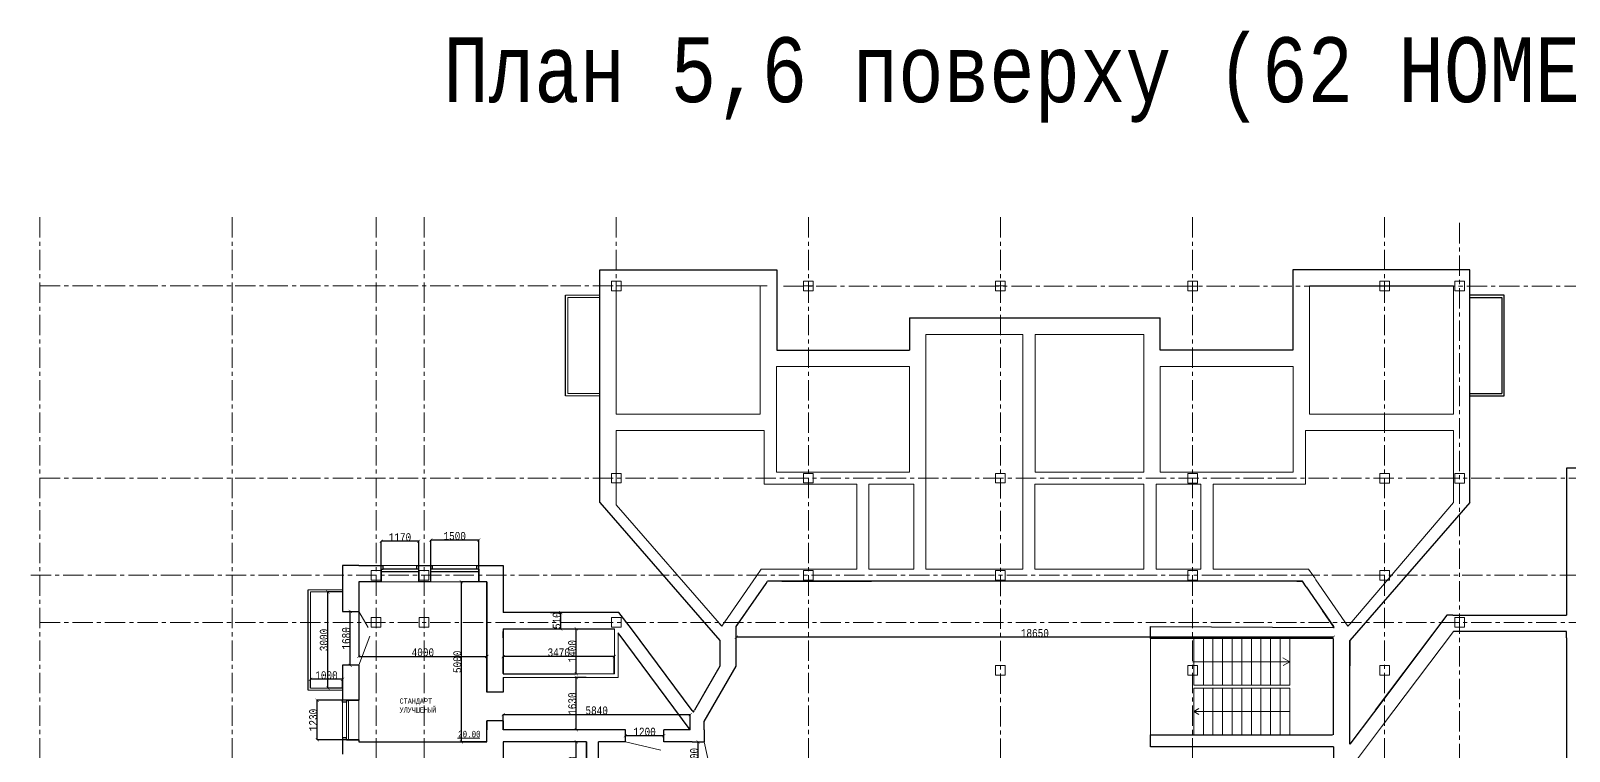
# Model space of a CAD drawing. Header units: millimetres. Extents: x -689206 to 4969298, y -1019800 to 703299.
# Drawn here: x 480890 to 528940, y 566509 to 588997 of the extents above; entities that cross this region are included whole.
import ezdxf

# ---------------------------------------------------------------- set-up
doc = ezdxf.new("R2010")
doc.units = ezdxf.units.MM
doc.linetypes.add('осеваяX2', pattern=[101.6, 63.5, -12.7, 12.7, -12.7])
for name, color, linetype, lineweight in [('б', 231, 'Continuous', 30), ('БАЛКОН', 7, 'Continuous', 20), ('несущие', 7, 'Continuous', 30), ('ОКНА', 250, 'Continuous', 20), ('ПЕРЕГОРОДКИ', 252, 'Continuous', 9), ('РАЗМЕРЫ', 7, 'Continuous', 9), ('стены', 7, 'Continuous', 20)]:
    doc.layers.add(name, color=color, linetype=linetype, lineweight=lineweight)
doc.styles.add('Аннотативный', font='isocteur.ttf', dxfattribs={"width": 0.7, "height": 250})
doc.dimstyles.new('Аннотативный', dxfattribs={"dimscale": 0, "dimtxt": 250, "dimasz": 100, "dimexe": 1.25, "dimexo": 0.625, "dimtad": 1, "dimdec": 0, "dimtxsty": 'Аннотативный', "dimblk": 'ARCHTICK', "dimcen": 2.5, "dimadec": 0, "dimazin": 0, "dimtfac": 1, "dimtdec": 0, "dimtmove": 0, "dimatfit": 3, "dimfxl": 1, "dimarcsym": 0})

# ---------------------------------------------------------------- blocks, each defined once
blk = doc.blocks.new('_ArchTick')
at = {"color": 0, "linetype": 'ByBlock', "const_width": 0.15}
blk.add_lwpolyline([(-0.5, -0.5), (0.5, 0.5)], dxfattribs=at)
blk = doc.blocks.new('*D859')
at = {"layer": 'Defpoints', "color": 0, "lineweight": 20, "transparency": 16777216}
for p in [(497928, 566799), (498246, 566799), (498246, 565199)]:
    blk.add_point(p, dxfattribs=at)
at = {"layer": 'стены', "color": 0, "lineweight": -2, "transparency": 16777216}
for p, q in [((498245, 566799), (497927, 566799)), ((497928, 565199), (497928, 566799)), ((498245, 565199), (497927, 565199))]:
    blk.add_line(p, q, dxfattribs=at)
at = {"layer": 'стены', "color": 0, "lineweight": -2, "transparency": 16777216, "xscale": 100, "yscale": 100, "zscale": 100}
for p, rotation in [((497928, 566799), 90), ((497928, 565199), 270)]:
    blk.add_blockref('_ArchTick', p, dxfattribs=dict(at, rotation=rotation))
at = {"layer": 'стены', "color": 0, "transparency": 16777216, "insert": (497802, 565999), "char_height": 250, "attachment_point": 5, "rotation": 90, "style": 'Аннотативный'}
blk.add_mtext('1600', dxfattribs=at)
blk = doc.blocks.new('*D860')
at = {"layer": 'Defpoints', "color": 0, "lineweight": 20, "transparency": 16777216}
for p in [(495646, 566799), (498246, 566799), (495646, 565273)]:
    blk.add_point(p, dxfattribs=at)
at = {"layer": 'стены', "color": 0, "lineweight": -2, "transparency": 16777216}
for p, q in [((495646, 566799), (495646, 565272)), ((498246, 566799), (498246, 565272)), ((498246, 565273), (495646, 565273))]:
    blk.add_line(p, q, dxfattribs=at)
at = {"layer": 'стены', "color": 0, "lineweight": -2, "transparency": 16777216, "xscale": 100, "yscale": 100, "zscale": 100, "rotation": 180}
blk.add_blockref('_ArchTick', (495646, 565273), dxfattribs=at)
at = {"layer": 'стены', "color": 0, "lineweight": -2, "transparency": 16777216, "xscale": 100, "yscale": 100, "zscale": 100}
blk.add_blockref('_ArchTick', (498246, 565273), dxfattribs=at)
at = {"layer": 'стены', "color": 0, "transparency": 16777216, "insert": (496946, 565399), "char_height": 250, "attachment_point": 5, "style": 'Аннотативный'}
blk.add_mtext('2599', dxfattribs=at)
blk = doc.blocks.new('*D867')
at = {"layer": 'Defpoints', "color": 0, "linetype": 'ByBlock', "lineweight": 20, "transparency": 16777216}
for p in [(490170, 571480), (490626, 571480), (490626, 568480)]:
    blk.add_point(p, dxfattribs=at)
at = {"layer": 'б', "color": 0, "linetype": 'ByBlock', "lineweight": -2, "transparency": 16777216}
for p, q in [((490626, 571480), (490169, 571480)), ((490170, 568480), (490170, 571480)), ((490626, 568480), (490169, 568480))]:
    blk.add_line(p, q, dxfattribs=at)
at = {"layer": 'б', "color": 0, "linetype": 'ByBlock', "lineweight": -2, "transparency": 16777216, "xscale": 100, "yscale": 100, "zscale": 100}
for p, rotation in [((490170, 571480), 90), ((490170, 568480), 270)]:
    blk.add_blockref('_ArchTick', p, dxfattribs=dict(at, rotation=rotation))
at = {"layer": 'б', "color": 0, "linetype": 'ByBlock', "lineweight": 25, "transparency": 16777216, "insert": (490045, 569980), "char_height": 250, "attachment_point": 5, "rotation": 90, "style": 'Аннотативный'}
blk.add_mtext('3000', dxfattribs=at)
blk = doc.blocks.new('*D868')
at = {"layer": 'Defpoints', "color": 0, "linetype": 'ByBlock', "lineweight": 20, "transparency": 16777216}
for p in [(489626, 568753), (489626, 568480), (490626, 568480)]:
    blk.add_point(p, dxfattribs=at)
at = {"layer": 'б', "color": 0, "linetype": 'ByBlock', "lineweight": -2, "transparency": 16777216}
for p, q in [((489626, 568480), (489626, 568754)), ((490626, 568753), (489626, 568753)), ((490626, 568480), (490626, 568754))]:
    blk.add_line(p, q, dxfattribs=at)
at = {"layer": 'б', "color": 0, "linetype": 'ByBlock', "lineweight": -2, "transparency": 16777216, "xscale": 100, "yscale": 100, "zscale": 100, "rotation": 180}
blk.add_blockref('_ArchTick', (489626, 568753), dxfattribs=at)
at = {"layer": 'б', "color": 0, "linetype": 'ByBlock', "lineweight": -2, "transparency": 16777216, "xscale": 100, "yscale": 100, "zscale": 100}
blk.add_blockref('_ArchTick', (490626, 568753), dxfattribs=at)
at = {"layer": 'б', "color": 0, "linetype": 'ByBlock', "lineweight": 25, "transparency": 16777216, "insert": (490126, 568878), "char_height": 250, "attachment_point": 5, "style": 'Аннотативный'}
blk.add_mtext('1000', dxfattribs=at)
blk = doc.blocks.new('*D874')
at = {"layer": 'Defpoints', "color": 0, "lineweight": 20, "transparency": 16777216}
for p in [(489836, 568098), (491136, 568098), (491136, 566868)]:
    blk.add_point(p, dxfattribs=at)
at = {"layer": 'ОКНА', "color": 0, "lineweight": -2, "transparency": 16777216}
for p, q in [((491136, 568098), (489835, 568098)), ((489836, 566868), (489836, 568098)), ((491136, 566868), (489835, 566868))]:
    blk.add_line(p, q, dxfattribs=at)
at = {"layer": 'ОКНА', "color": 0, "lineweight": -2, "transparency": 16777216, "xscale": 100, "yscale": 100, "zscale": 100}
for p, rotation in [((489836, 568098), 90), ((489836, 566868), 270)]:
    blk.add_blockref('_ArchTick', p, dxfattribs=dict(at, rotation=rotation))
at = {"layer": 'ОКНА', "color": 0, "transparency": 16777216, "insert": (489711, 567483), "char_height": 250, "attachment_point": 5, "rotation": 90, "style": 'Аннотативный'}
blk.add_mtext('1230', dxfattribs=at)
blk = doc.blocks.new('*D875')
at = {"layer": 'Defpoints', "color": 0, "lineweight": 20, "transparency": 16777216}
for p in [(490868, 570870), (490881, 570870), (490881, 569190)]:
    blk.add_point(p, dxfattribs=at)
at = {"layer": 'ОКНА', "color": 0, "lineweight": -2, "transparency": 16777216}
for p, q in [((490881, 570870), (490866, 570870)), ((490868, 569190), (490868, 570870)), ((490881, 569190), (490866, 569190))]:
    blk.add_line(p, q, dxfattribs=at)
at = {"layer": 'ОКНА', "color": 0, "lineweight": -2, "transparency": 16777216, "xscale": 100, "yscale": 100, "zscale": 100}
for p, rotation in [((490868, 570870), 90), ((490868, 569190), 270)]:
    blk.add_blockref('_ArchTick', p, dxfattribs=dict(at, rotation=rotation))
at = {"layer": 'ОКНА', "color": 0, "transparency": 16777216, "insert": (490742, 570030), "char_height": 250, "attachment_point": 5, "rotation": 90, "style": 'Аннотативный'}
blk.add_mtext('1680', dxfattribs=at)
blk = doc.blocks.new('*D876')
at = {"layer": 'Defpoints', "color": 0, "linetype": 'ByBlock', "lineweight": 20, "transparency": 16777216}
for p in [(493381, 573099), (493381, 571799), (494881, 571799)]:
    blk.add_point(p, dxfattribs=at)
at = {"layer": 'ПЕРЕГОРОДКИ', "color": 0, "linetype": 'ByBlock', "lineweight": -2, "transparency": 16777216}
for p, q in [((493381, 571800), (493381, 573101)), ((494881, 573099), (493381, 573099)), ((494881, 571800), (494881, 573101))]:
    blk.add_line(p, q, dxfattribs=at)
at = {"layer": 'ПЕРЕГОРОДКИ', "color": 0, "linetype": 'ByBlock', "lineweight": -2, "transparency": 16777216, "xscale": 100, "yscale": 100, "zscale": 100, "rotation": 180}
blk.add_blockref('_ArchTick', (493381, 573099), dxfattribs=at)
at = {"layer": 'ПЕРЕГОРОДКИ', "color": 0, "linetype": 'ByBlock', "lineweight": -2, "transparency": 16777216, "xscale": 100, "yscale": 100, "zscale": 100}
blk.add_blockref('_ArchTick', (494881, 573099), dxfattribs=at)
at = {"layer": 'ПЕРЕГОРОДКИ', "color": 0, "linetype": 'ByBlock', "lineweight": 13, "transparency": 16777216, "insert": (494131, 573225), "char_height": 250, "attachment_point": 5, "style": 'Аннотативный'}
blk.add_mtext('1500', dxfattribs=at)
blk = doc.blocks.new('*D877')
at = {"layer": 'Defpoints', "color": 0, "linetype": 'ByBlock', "lineweight": 20, "transparency": 16777216}
for p in [(491836, 573062), (491836, 571799), (493006, 571799)]:
    blk.add_point(p, dxfattribs=at)
at = {"layer": 'ПЕРЕГОРОДКИ', "color": 0, "linetype": 'ByBlock', "lineweight": -2, "transparency": 16777216}
for p, q in [((491836, 571800), (491836, 573063)), ((493006, 573062), (491836, 573062)), ((493006, 571800), (493006, 573063))]:
    blk.add_line(p, q, dxfattribs=at)
at = {"layer": 'ПЕРЕГОРОДКИ', "color": 0, "linetype": 'ByBlock', "lineweight": -2, "transparency": 16777216, "xscale": 100, "yscale": 100, "zscale": 100, "rotation": 180}
blk.add_blockref('_ArchTick', (491836, 573062), dxfattribs=at)
at = {"layer": 'ПЕРЕГОРОДКИ', "color": 0, "linetype": 'ByBlock', "lineweight": -2, "transparency": 16777216, "xscale": 100, "yscale": 100, "zscale": 100}
blk.add_blockref('_ArchTick', (493006, 573062), dxfattribs=at)
at = {"layer": 'ПЕРЕГОРОДКИ', "color": 0, "linetype": 'ByBlock', "lineweight": 13, "transparency": 16777216, "insert": (492421, 573187), "char_height": 250, "attachment_point": 5, "style": 'Аннотативный'}
blk.add_mtext('1170', dxfattribs=at)
blk = doc.blocks.new('*D880')
at = {"layer": 'Defpoints', "color": 0, "linetype": 'ByBlock', "lineweight": 20, "transparency": 16777216}
for p in [(494339, 571799), (495136, 571799), (495136, 566799)]:
    blk.add_point(p, dxfattribs=at)
at = {"layer": 'ПЕРЕГОРОДКИ', "color": 0, "linetype": 'ByBlock', "lineweight": -2, "transparency": 16777216}
for p, q in [((495136, 571799), (494338, 571799)), ((494339, 566799), (494339, 571799)), ((495136, 566799), (494338, 566799))]:
    blk.add_line(p, q, dxfattribs=at)
at = {"layer": 'ПЕРЕГОРОДКИ', "color": 0, "linetype": 'ByBlock', "lineweight": -2, "transparency": 16777216, "xscale": 100, "yscale": 100, "zscale": 100}
for p, rotation in [((494339, 571799), 90), ((494339, 566799), 270)]:
    blk.add_blockref('_ArchTick', p, dxfattribs=dict(at, rotation=rotation))
at = {"layer": 'ПЕРЕГОРОДКИ', "color": 0, "linetype": 'ByBlock', "lineweight": 13, "transparency": 16777216, "insert": (494213, 569299), "char_height": 250, "attachment_point": 5, "rotation": 90, "style": 'Аннотативный'}
blk.add_mtext('5000', dxfattribs=at)
blk = doc.blocks.new('*D894')
at = {"layer": 'Defpoints', "color": 0, "linetype": 'ByBlock', "lineweight": 20, "transparency": 16777216}
for p in [(497121, 570839), (497443, 570839), (497121, 570329)]:
    blk.add_point(p, dxfattribs=at)
at = {"layer": 'РАЗМЕРЫ', "color": 0, "linetype": 'ByBlock', "lineweight": -2, "transparency": 16777216}
for p, q in [((497122, 570839), (497444, 570839)), ((497443, 570329), (497443, 570839)), ((497122, 570329), (497444, 570329))]:
    blk.add_line(p, q, dxfattribs=at)
at = {"layer": 'РАЗМЕРЫ', "color": 0, "linetype": 'ByBlock', "lineweight": -2, "transparency": 16777216, "xscale": 100, "yscale": 100, "zscale": 100}
for p, rotation in [((497443, 570839), 90), ((497443, 570329), 270)]:
    blk.add_blockref('_ArchTick', p, dxfattribs=dict(at, rotation=rotation))
at = {"layer": 'РАЗМЕРЫ', "color": 0, "linetype": 'ByBlock', "lineweight": 20, "transparency": 16777216, "insert": (497317, 570584), "char_height": 250, "attachment_point": 5, "rotation": 90, "style": 'Аннотативный'}
blk.add_mtext('510', dxfattribs=at)
blk = doc.blocks.new('*D882')
at = {"layer": 'Defpoints', "color": 0, "linetype": 'ByBlock', "lineweight": 20, "transparency": 16777216}
for p in [(495646, 569466), (495646, 568929), (499116, 568929)]:
    blk.add_point(p, dxfattribs=at)
at = {"layer": 'РАЗМЕРЫ', "color": 0, "linetype": 'ByBlock', "lineweight": -2, "transparency": 16777216}
for p, q in [((495646, 568930), (495646, 569467)), ((499116, 569466), (495646, 569466)), ((499116, 568930), (499116, 569467))]:
    blk.add_line(p, q, dxfattribs=at)
at = {"layer": 'РАЗМЕРЫ', "color": 0, "linetype": 'ByBlock', "lineweight": -2, "transparency": 16777216, "xscale": 100, "yscale": 100, "zscale": 100, "rotation": 180}
blk.add_blockref('_ArchTick', (495646, 569466), dxfattribs=at)
at = {"layer": 'РАЗМЕРЫ', "color": 0, "linetype": 'ByBlock', "lineweight": -2, "transparency": 16777216, "xscale": 100, "yscale": 100, "zscale": 100}
blk.add_blockref('_ArchTick', (499116, 569466), dxfattribs=at)
at = {"layer": 'РАЗМЕРЫ', "color": 0, "linetype": 'ByBlock', "lineweight": 20, "transparency": 16777216, "insert": (497381, 569591), "char_height": 250, "attachment_point": 5, "style": 'Аннотативный'}
blk.add_mtext('3470', dxfattribs=at)
blk = doc.blocks.new('*D883')
at = {"layer": 'Defpoints', "color": 0, "linetype": 'ByBlock', "lineweight": 20, "transparency": 16777216}
for p in [(491136, 571799), (495136, 571799), (495136, 569467)]:
    blk.add_point(p, dxfattribs=at)
at = {"layer": 'РАЗМЕРЫ', "color": 0, "linetype": 'ByBlock', "lineweight": -2, "transparency": 16777216}
for p, q in [((491136, 571799), (491136, 569466)), ((495136, 571799), (495136, 569466)), ((491136, 569467), (495136, 569467))]:
    blk.add_line(p, q, dxfattribs=at)
at = {"layer": 'РАЗМЕРЫ', "color": 0, "linetype": 'ByBlock', "lineweight": -2, "transparency": 16777216, "xscale": 100, "yscale": 100, "zscale": 100, "rotation": 180}
blk.add_blockref('_ArchTick', (491136, 569467), dxfattribs=at)
at = {"layer": 'РАЗМЕРЫ', "color": 0, "linetype": 'ByBlock', "lineweight": -2, "transparency": 16777216, "xscale": 100, "yscale": 100, "zscale": 100}
blk.add_blockref('_ArchTick', (495136, 569467), dxfattribs=at)
at = {"layer": 'РАЗМЕРЫ', "color": 0, "linetype": 'ByBlock', "lineweight": 20, "transparency": 16777216, "insert": (493136, 569592), "char_height": 250, "attachment_point": 5, "style": 'Аннотативный'}
blk.add_mtext('4000', dxfattribs=at)
blk = doc.blocks.new('*D884')
at = {"layer": 'Defpoints', "color": 0, "linetype": 'ByBlock', "lineweight": 20, "transparency": 16777216}
for p in [(495646, 570329), (497928, 570329), (495646, 568929)]:
    blk.add_point(p, dxfattribs=at)
at = {"layer": 'РАЗМЕРЫ', "color": 0, "linetype": 'ByBlock', "lineweight": -2, "transparency": 16777216}
for p, q in [((495647, 570329), (497929, 570329)), ((497928, 568929), (497928, 570329)), ((495647, 568929), (497929, 568929))]:
    blk.add_line(p, q, dxfattribs=at)
at = {"layer": 'РАЗМЕРЫ', "color": 0, "linetype": 'ByBlock', "lineweight": -2, "transparency": 16777216, "xscale": 100, "yscale": 100, "zscale": 100}
for p, rotation in [((497928, 570329), 90), ((497928, 568929), 270)]:
    blk.add_blockref('_ArchTick', p, dxfattribs=dict(at, rotation=rotation))
at = {"layer": 'РАЗМЕРЫ', "color": 0, "linetype": 'ByBlock', "lineweight": 20, "transparency": 16777216, "insert": (497802, 569629), "char_height": 250, "attachment_point": 5, "rotation": 90, "style": 'Аннотативный'}
blk.add_mtext('1400', dxfattribs=at)
blk = doc.blocks.new('*D886')
at = {"layer": 'Defpoints', "color": 0, "linetype": 'ByBlock', "lineweight": 20, "transparency": 16777216}
for p in [(497929, 568809), (498234, 568809), (498234, 567179)]:
    blk.add_point(p, dxfattribs=at)
at = {"layer": 'РАЗМЕРЫ', "color": 0, "linetype": 'ByBlock', "lineweight": -2, "transparency": 16777216}
for p, q in [((498233, 568809), (497928, 568809)), ((497929, 567179), (497929, 568809)), ((498233, 567179), (497928, 567179))]:
    blk.add_line(p, q, dxfattribs=at)
at = {"layer": 'РАЗМЕРЫ', "color": 0, "linetype": 'ByBlock', "lineweight": -2, "transparency": 16777216, "xscale": 100, "yscale": 100, "zscale": 100}
for p, rotation in [((497929, 568809), 90), ((497929, 567179), 270)]:
    blk.add_blockref('_ArchTick', p, dxfattribs=dict(at, rotation=rotation))
at = {"layer": 'РАЗМЕРЫ', "color": 0, "linetype": 'ByBlock', "lineweight": 20, "transparency": 16777216, "insert": (497804, 567994), "char_height": 250, "attachment_point": 5, "rotation": 90, "style": 'Аннотативный'}
blk.add_mtext('1630', dxfattribs=at)
blk = doc.blocks.new('*D887')
at = {"layer": 'Defpoints', "color": 0, "linetype": 'ByBlock', "lineweight": 20, "transparency": 16777216}
for p in [(501484, 567653), (495646, 567179), (501484, 567179)]:
    blk.add_point(p, dxfattribs=at)
at = {"layer": 'РАЗМЕРЫ', "color": 0, "linetype": 'ByBlock', "lineweight": -2, "transparency": 16777216}
for p, q in [((495646, 567180), (495646, 567654)), ((495646, 567653), (501484, 567653)), ((501484, 567180), (501484, 567654))]:
    blk.add_line(p, q, dxfattribs=at)
at = {"layer": 'РАЗМЕРЫ', "color": 0, "linetype": 'ByBlock', "lineweight": -2, "transparency": 16777216, "xscale": 100, "yscale": 100, "zscale": 100, "rotation": 180}
blk.add_blockref('_ArchTick', (495646, 567653), dxfattribs=at)
at = {"layer": 'РАЗМЕРЫ', "color": 0, "linetype": 'ByBlock', "lineweight": -2, "transparency": 16777216, "xscale": 100, "yscale": 100, "zscale": 100}
blk.add_blockref('_ArchTick', (501484, 567653), dxfattribs=at)
at = {"layer": 'РАЗМЕРЫ', "color": 0, "linetype": 'ByBlock', "lineweight": 20, "transparency": 16777216, "insert": (498565, 567778), "char_height": 250, "attachment_point": 5, "style": 'Аннотативный'}
blk.add_mtext('5840', dxfattribs=at)
blk = doc.blocks.new('*D890')
at = {"layer": 'Defpoints', "color": 0, "linetype": 'ByBlock', "lineweight": 20, "transparency": 16777216}
for p in [(502926, 570070), (502926, 570069), (521576, 570070)]:
    blk.add_point(p, dxfattribs=at)
at = {"layer": 'РАЗМЕРЫ', "color": 0, "linetype": 'ByBlock', "lineweight": -2, "transparency": 16777216}
for p, q in [((502926, 570069), (502926, 570068)), ((521576, 570069), (502926, 570069)), ((521576, 570069), (521576, 570068))]:
    blk.add_line(p, q, dxfattribs=at)
at = {"layer": 'РАЗМЕРЫ', "color": 0, "linetype": 'ByBlock', "lineweight": -2, "transparency": 16777216, "xscale": 100, "yscale": 100, "zscale": 100, "rotation": 180}
blk.add_blockref('_ArchTick', (502926, 570069), dxfattribs=at)
at = {"layer": 'РАЗМЕРЫ', "color": 0, "linetype": 'ByBlock', "lineweight": -2, "transparency": 16777216, "xscale": 100, "yscale": 100, "zscale": 100}
blk.add_blockref('_ArchTick', (521576, 570069), dxfattribs=at)
at = {"layer": 'РАЗМЕРЫ', "color": 0, "linetype": 'ByBlock', "lineweight": 25, "transparency": 16777216, "insert": (512251, 570194), "char_height": 250, "attachment_point": 5, "style": 'Аннотативный'}
blk.add_mtext('18650', dxfattribs=at)
blk = doc.blocks.new('*D895')
at = {"layer": 'Defpoints', "color": 0, "linetype": 'ByBlock', "lineweight": 20, "transparency": 16777216}
for p in [(499461, 566989), (499461, 566989), (500661, 566989)]:
    blk.add_point(p, dxfattribs=at)
at = {"layer": 'РАЗМЕРЫ', "color": 0, "linetype": 'ByBlock', "lineweight": -2, "transparency": 16777216}
for p, q in [((499461, 566990), (499461, 566991)), ((500661, 566989), (499461, 566989)), ((500661, 566990), (500661, 566991))]:
    blk.add_line(p, q, dxfattribs=at)
at = {"layer": 'РАЗМЕРЫ', "color": 0, "linetype": 'ByBlock', "lineweight": -2, "transparency": 16777216, "xscale": 100, "yscale": 100, "zscale": 100, "rotation": 180}
blk.add_blockref('_ArchTick', (499461, 566989), dxfattribs=at)
at = {"layer": 'РАЗМЕРЫ', "color": 0, "linetype": 'ByBlock', "lineweight": -2, "transparency": 16777216, "xscale": 100, "yscale": 100, "zscale": 100}
blk.add_blockref('_ArchTick', (500661, 566989), dxfattribs=at)
at = {"layer": 'РАЗМЕРЫ', "color": 0, "linetype": 'ByBlock', "lineweight": 20, "transparency": 16777216, "insert": (500061, 567115), "char_height": 250, "attachment_point": 5, "style": 'Аннотативный'}
blk.add_mtext('1200', dxfattribs=at)
blk = doc.blocks.new('*D898')
at = {"layer": 'Defpoints', "color": 0, "linetype": 'ByBlock', "lineweight": 20, "transparency": 16777216}
for p in [(501736, 566799), (501736, 566799), (501736, 565899)]:
    blk.add_point(p, dxfattribs=at)
at = {"layer": 'РАЗМЕРЫ', "color": 0, "linetype": 'ByBlock', "lineweight": -2, "transparency": 16777216}
for p, q in [((501736, 566799), (501737, 566799)), ((501736, 565899), (501736, 566799)), ((501736, 565899), (501737, 565899))]:
    blk.add_line(p, q, dxfattribs=at)
at = {"layer": 'РАЗМЕРЫ', "color": 0, "linetype": 'ByBlock', "lineweight": -2, "transparency": 16777216, "xscale": 100, "yscale": 100, "zscale": 100}
for p, rotation in [((501736, 566799), 90), ((501736, 565899), 270)]:
    blk.add_blockref('_ArchTick', p, dxfattribs=dict(at, rotation=rotation))
at = {"layer": 'РАЗМЕРЫ', "color": 0, "linetype": 'ByBlock', "lineweight": 20, "transparency": 16777216, "insert": (501610, 566349), "char_height": 250, "attachment_point": 5, "rotation": 90, "style": 'Аннотативный'}
blk.add_mtext('900', dxfattribs=at)

msp = doc.modelspace()

# ---------------------------------------------------------------- linework, layer by layer
at = {"layer": 'б', "color": 18, "linetype": 'ByBlock', "lineweight": 25, "true_color": 0x000000}
for p, q in [((497595.8, 577600.4), (497595.8, 580740.4)), ((526905.9, 580740.4), (525835.9, 580740.4)), ((525835.9, 580670.4), (526835.9, 580670.4)), ((526835.9, 580670.4), (526835.9, 577670.4)), ((526905.9, 580670.4), (526905.9, 580740.4)), ((526905.9, 577600.4), (526905.9, 580670.4)), ((525835.9, 577670.4), (526835.9, 577670.4)), ((525835.9, 577600.4), (526835.9, 577600.4)), ((526835.9, 577600.4), (526905.9, 577600.4)), ((489556.5, 568409.6), (489556.5, 571549.6))]:
    msp.add_line(p, q, dxfattribs=at)
at = {"layer": 'б', "color": 18, "linetype": 'ByBlock', "lineweight": 30, "true_color": 0x000000}
for p, q in [((490626.5, 570870.1), (491136.5, 570870.1)), ((491136.5, 569190.1), (490626.5, 569190.1))]:
    msp.add_line(p, q, dxfattribs=at)
at = {"layer": 'БАЛКОН'}
for p, q in [((497595.8, 580740.4), (498665.8, 580740.4)), ((497665.8, 577670.4), (497665.8, 580670.4)), ((497665.8, 580670.4), (498665.8, 580670.4)), ((498665.8, 577600.4), (497595.8, 577600.4)), ((498665.8, 577670.4), (497665.8, 577670.4)), ((489556.5, 571549.6), (490626.5, 571549.6)), ((489626.5, 568479.6), (489626.5, 571479.6)), ((489626.5, 571479.6), (490626.5, 571479.6)), ((490626.5, 568479.6), (489626.5, 568479.6)), ((490626.5, 568409.6), (489556.5, 568409.6))]:
    msp.add_line(p, q, dxfattribs=at)
at = {"layer": 'несущие', "lineweight": 20}
for p, q in [((517435.9, 574841.4), (517435.9, 572191.9)), ((506685.9, 572841.4), (506685.9, 572191.9)), ((507065.9, 572841.4), (507065.9, 572191.9)), ((508465.9, 572841.4), (508465.9, 572191.9)), ((515655.9, 572841.4), (515655.9, 572191.9)), ((516035.9, 572841.4), (516035.9, 572191.9)), ((517815.9, 572841.4), (517815.9, 572191.9)), ((503542.6, 571963.1), (503700.5, 572191.9)), ((503700.5, 572191.9), (506685.9, 572191.9)), ((507065.9, 572191.9), (508465.9, 572191.9)), ((508845.9, 572191.9), (511875.9, 572191.9)), ((512250.9, 572191.9), (515655.9, 572191.9)), ((516035.9, 572191.9), (517435.9, 572191.9)), ((517815.9, 572191.9), (520435.9, 572191.9)), ((520435.9, 572191.9), (520800.9, 572191.9)), ((520932.4, 572001.9), (520801.3, 572191.9)), ((520991.4, 571915.8), (520932.4, 572001.9)), ((521030.4, 571858.9), (520991.4, 571915.8)), ((525324.5, 570249.8), (523077.6, 567266.9))]:
    msp.add_line(p, q, dxfattribs=at)
at = {"layer": 'несущие', "color": 0}
for p, q in [((491896.5, 572189.4), (491896.5, 572309.4)), ((492946.5, 572309.4), (493441.5, 572309.4)), ((493441.5, 572189.4), (493441.5, 572309.4)), ((491836.5, 572189.4), (491836.5, 571799.4)), ((491836.5, 572189.4), (491896.5, 572189.4)), ((493006.5, 571799.4), (493006.5, 572189.4)), ((493381.5, 571799.4), (493381.5, 572189.4)), ((493441.5, 572189.4), (493381.5, 572189.4)), ((494881.5, 571799.4), (494881.5, 572189.4)), ((494881.5, 572189.4), (494881.5, 571799.4)), ((495136.5, 571799.4), (494881.5, 571799.4)), ((503854.3, 571747.9), (503898.4, 571811.9)), ((520604.7, 571811.9), (503898.4, 571811.9)), ((520435.9, 571811.9), (520235.3, 571811.9)), ((520435.9, 571811.9), (520604.9, 571811.9)), ((520535.9, 571811.9), (520435.9, 571811.9)), ((520535.9, 571811.9), (520604.7, 571811.9)), ((520720.1, 571644.7), (520604.7, 571811.9)), ((499258.4, 570836.9), (499256.6, 570839.3)), ((499653, 570329.3), (499258.4, 570836.9)), ((525121, 570759.8), (522822.6, 567708.6)), ((525121, 570759.8), (522882.5, 567788.1)), ((525300, 570759.8), (525121, 570759.8)), ((495646.5, 570046.5), (495646.5, 570246.5)), ((501484.2, 567179.4), (499236.5, 570203.5)), ((501551.1, 567775.5), (499653, 570329.3)), ((490626.5, 568038), (490626.5, 568098)), ((490746.5, 568038), (490626.5, 568038)), ((490746.5, 568098), (491136.5, 568098)), ((490746.5, 568098), (490746.5, 568038)), ((501551.1, 567775.5), (501585.8, 567728.8)), ((501585.8, 567728.8), (501618.9, 567786.1))]:
    msp.add_line(p, q, dxfattribs=at)
at = {"layer": 'несущие', "color": 0, "lineweight": 30}
msp.add_line((493381.5, 571799.4), (493006.5, 571799.4), dxfattribs=at)
at = {"layer": 'несущие', "lineweight": 30}
msp.add_line((520719.2, 571644.1), (521575.6, 570405.9), dxfattribs=at)
at = {"layer": 'несущие', "lineweight": 25}
for q in [(528854.9, 570249.8), (528854.9, 555575.4)]:
    msp.add_line((528854.9, 570049.8), q, dxfattribs=at)
at = {"layer": 'ОКНА', "color": 0}
for p, q in [((494821.5, 572309.4), (493441.5, 572309.4)), ((493381.5, 571799.4), (494881.5, 571799.4))]:
    msp.add_line(p, q, dxfattribs=at)
at = {"layer": 'ОКНА'}
for p, q in [((490746.5, 566928), (490746.5, 568098)), ((490816.5, 568098), (490816.5, 566868))]:
    msp.add_line(p, q, dxfattribs=at)
at = {"layer": 'ПЕРЕГОРОДКИ', "color": 18, "linetype": 'ByBlock', "lineweight": 13, "true_color": 0x000000}
for p, q in [((491136.5, 570870.1), (491426.6, 570367.7)), ((491136.5, 569190.1), (491484.9, 570096.3))]:
    msp.add_line(p, q, dxfattribs=at)
at = {"layer": 'РАЗМЕРЫ', "linetype": 'ByBlock', "lineweight": 20}
for p, q in [((499175.8, 581031.4), (503675.9, 581031.4)), ((495646.5, 570329.3), (495646.5, 568929.3)), ((499116.5, 568929.3), (499116.5, 570329.3)), ((499236.5, 568809.3), (499236.5, 570203.5)), ((515863.4, 570024.6), (515863.4, 567024.6)), ((517213.4, 570024.6), (517213.4, 568574.6)), ((517513.4, 570024.6), (517513.4, 568574.6)), ((517813.4, 570024.6), (517813.4, 568574.6)), ((518113.4, 570024.6), (518113.4, 568574.6)), ((518413.4, 570024.6), (518413.4, 568574.6)), ((518713.4, 570024.6), (518713.4, 568574.6)), ((519013.4, 570024.6), (519013.4, 568574.6)), ((519313.4, 570024.6), (519313.4, 568574.6)), ((519613.4, 570024.6), (519613.4, 568574.6)), ((519913.4, 570024.6), (519913.4, 568574.6)), ((520213.4, 570024.6), (520213.4, 568574.6)), ((520213.4, 569299.6), (519995.7, 569425.3)), ((495646.5, 568929.3), (497891.6, 568929.3)), ((495646.5, 568929.3), (499116.5, 568929.3)), ((520213.4, 569299.6), (517178.8, 569299.6)), ((520213.4, 569299.6), (520008.6, 569181.4)), ((495646.5, 568809.3), (499236.5, 568809.3)), ((520213.4, 568574.6), (517213.4, 568574.6)), ((517213.4, 568474.6), (517213.4, 567024.6)), ((520213.4, 568474.6), (517213.4, 568474.6)), ((517513.4, 568474.6), (517513.4, 567024.6)), ((517813.4, 568474.6), (517813.4, 567024.6)), ((518113.4, 568474.6), (518113.4, 567024.6)), ((518413.4, 568474.6), (518413.4, 567024.6)), ((518713.4, 568474.6), (518713.4, 567024.6)), ((519013.4, 568474.6), (519013.4, 567024.6)), ((519313.4, 568474.6), (519313.4, 567024.6)), ((519613.4, 568474.6), (519613.4, 567024.6)), ((519913.4, 568474.6), (519913.4, 567024.6)), ((520213.4, 568474.6), (520213.4, 567024.6)), ((517213.4, 567749.6), (517374.8, 567842.8)), ((520213.4, 567749.6), (517213.4, 567749.6)), ((517213.4, 567749.6), (517370.3, 567659.1)), ((523077.6, 567266.9), (522261.1, 566182.9)), ((499460.8, 566799.4), (500571.8, 566542.8)), ((501925.8, 566799.4), (502083.6, 566042.9))]:
    msp.add_line(p, q, dxfattribs=at)
at = {"layer": 'РАЗМЕРЫ'}
for p, q in [((491896.5, 572309.4), (492946.5, 572309.4)), ((491836.5, 571799.4), (493006.5, 571799.4)), ((490626.5, 566928), (490626.5, 568278)), ((491136.5, 566868), (491136.5, 568338))]:
    msp.add_line(p, q, dxfattribs=at)
at = {"layer": 'РАЗМЕРЫ', "lineweight": 30}
for p, q in [((492946.5, 572189.4), (492946.5, 572309.4)), ((494821.5, 572189.4), (494821.5, 572309.4)), ((493006.5, 572189.4), (492946.5, 572189.4)), ((494881.5, 572189.4), (494821.5, 572189.4))]:
    msp.add_line(p, q, dxfattribs=at)
at = {"layer": 'РАЗМЕРЫ', "linetype": 'ByBlock', "lineweight": 30}
for p, q in [((515863.4, 570404.6), (521575.6, 570366.9)), ((515863.4, 570024.6), (515865.9, 570404.6)), ((521602.5, 570366.9), (521575.6, 570405.9)), ((521575.6, 570366.9), (521602.5, 570366.9)), ((521563.4, 570024.6), (515863.4, 570024.6)), ((521575.6, 567024.7), (521575.6, 570024.6)), ((522085.6, 566730.2), (522085.6, 569969.7)), ((495646.5, 568353.4), (495136.5, 568353.4)), ((522822.6, 567708.6), (522085.6, 566730.2)), ((495646.5, 567453.4), (495136.5, 567453.4)), ((499460.8, 566799.4), (499460.8, 567179.4)), ((500660.8, 566799.4), (500660.8, 567179.4)), ((515863.4, 567024.6), (521551.3, 567024.7)), ((515863.4, 566644.6), (515863.4, 567024.6)), ((501545.8, 566799.4), (501925.8, 566799.4)), ((521575.6, 566644.6), (515863.4, 566644.6))]:
    msp.add_line(p, q, dxfattribs=at)
at = {"layer": 'РАЗМЕРЫ', "color": 0, "lineweight": 30}
for p, q in [((490746.5, 566928), (490626.5, 566928)), ((490746.5, 566868), (490746.5, 566928)), ((490746.5, 566868), (491136.5, 566868))]:
    msp.add_line(p, q, dxfattribs=at)
at = {"layer": 'РАЗМЕРЫ', "color": 114, "true_color": 0x139b48}
msp.add_line((494223.3, 566920.2), (494912.6, 566920.2), dxfattribs=at)
at = {"layer": 'стены', "color": 1, "linetype": 'осеваяX2', "lineweight": 15, "ltscale": 10}
for p, q in [((481175.8, 583174.8), (481175.8, 539027.3)), ((487175.8, 583174.8), (487175.8, 539027.3)), ((491675.8, 583174.8), (491675.8, 539027.3)), ((493175.8, 583174.8), (493175.8, 539027.3)), ((505175.8, 583174.8), (505175.8, 539027.3)), ((511175.8, 583174.8), (511175.8, 575181.4)), ((517175.8, 583174.8), (517175.8, 539027.3)), ((523175.8, 583174.8), (523175.8, 538879.3)), ((525515.9, 582996.8), (525515.9, 538701.3)), ((481175.8, 581031.4), (503893.9, 581031.4)), ((504403.9, 581029.3), (553325.8, 581029.3)), ((523025.8, 581029.3), (523325.8, 581029.3)), ((481175.8, 575029.3), (553325.8, 575029.3)), ((511175.8, 575029.3), (511175.8, 539027.3)), ((480890.2, 572001.9), (553040.2, 572001.9)), ((481175.8, 570529.3), (553325.8, 570529.3))]:
    msp.add_line(p, q, dxfattribs=at)
at = {"layer": 'стены', "color": 1, "linetype": 'осеваяX2', "ltscale": 10}
msp.add_line((499175.8, 583174.8), (499175.8, 580881.4), dxfattribs=at)
at = {"layer": 'стены', "lineweight": 30}
for p, q in [((498665.8, 576289.2), (498665.8, 581539.3)), ((498665.8, 581539.3), (504193.9, 581539.3)), ((504193.9, 581539.3), (504193.9, 579031.3)), ((525835.9, 581539.3), (520307.9, 581539.3)), ((520307.9, 581539.3), (520307.9, 579031.3)), ((525835.9, 574271.9), (525835.9, 581539.3)), ((520825.9, 581031.4), (525325.9, 581031.4)), ((508335.9, 580031.4), (516165.9, 580031.4)), ((508335.9, 580031.4), (508335.9, 579031.3)), ((516165.9, 579031.3), (516165.9, 580031.4)), ((504193.9, 579031.3), (508335.9, 579031.3)), ((520307.9, 579031.3), (516165.9, 579031.3)), ((498665.8, 574271.9), (498665.8, 576289.2)), ((538637.8, 575339.3), (528854.8, 575339.3)), ((528854.8, 575339.3), (528854.8, 572312.6)), ((498665.8, 574271.9), (502415.8, 569966.4)), ((525835.6, 574275.1), (522085.6, 569969.7)), ((525835.6, 574273.1), (522085.6, 569967.7)), ((525835.9, 574271.9), (522085.9, 569966.4)), ((491136.5, 572309.4), (490626.5, 572309.4)), ((490626.5, 572309.4), (490626.5, 570870.1)), ((491136.5, 572309.4), (491896.5, 572309.4)), ((494821.5, 572309.4), (495646.5, 572309.4)), ((495646.5, 572309.4), (495646.5, 570839.3)), ((528854.8, 572312.6), (528854.9, 570759.8)), ((491836.5, 571799.4), (491136.5, 571799.4)), ((491136.5, 571799.4), (491136.5, 570870.1)), ((494881.5, 571799.4), (494881.5, 572189.4)), ((495136.5, 571799.4), (494881.5, 571799.4)), ((495136.5, 568353.4), (495136.5, 571799.4)), ((504346.7, 571811.9), (507144.7, 571811.9)), ((502925.8, 570402.6), (503854.3, 571747.9)), ((499256.6, 570839.3), (495646.5, 570839.3)), ((521575.6, 570405.9), (521236.6, 570897.1)), ((495136.5, 570556.5), (495136.5, 568353.4)), ((502925.8, 569966.4), (502925.8, 570402.6)), ((525300, 570759.8), (528854.9, 570759.8)), ((495646.5, 570329.3), (499116.5, 570329.3)), ((495646.5, 570329.3), (495646.5, 570046.5)), ((495646.5, 570046.5), (495646.5, 568929.3)), ((502415.8, 569966.4), (502415.8, 569166.4)), ((502925.8, 569166.4), (502925.8, 569966.4)), ((522085.6, 569969.7), (522085.6, 569169.7)), ((490626.5, 569190.1), (490626.5, 568098)), ((491136.5, 569190.1), (491136.5, 568098)), ((502415.8, 569166.4), (501618.9, 567786.1)), ((501925.8, 567434.4), (502925.8, 569166.4)), ((495646.5, 568809.3), (495646.5, 568353.4)), ((495136.5, 567453.4), (495136.5, 567179.4)), ((495136.5, 566799.4), (495136.5, 567453.4)), ((495646.5, 567453.4), (495646.5, 567179.4)), ((499460.8, 567179.4), (495646.5, 567179.4)), ((501484.2, 567179.4), (500660.8, 567179.4)), ((501925.8, 567179.4), (501925.8, 567434.4)), ((501925.8, 567179.4), (501925.8, 566799.4)), ((490626.5, 566928), (490626.5, 566419.4)), ((491136.5, 566868), (491136.5, 566799.4)), ((491136.5, 566799.4), (494337.5, 566799.4)), ((494338.8, 566799.4), (495136.5, 566799.4)), ((498245.8, 566799.4), (495646.5, 566799.4)), ((498245.8, 565199.4), (498245.8, 566799.4)), ((498245.8, 566799.4), (498245.8, 565199.4)), ((499460.8, 566799.4), (498625.8, 566799.4)), ((498625.8, 564499.4), (498625.8, 566799.4)), ((501545.8, 566799.4), (500660.8, 566799.4)), ((521575.6, 566644.6), (521575.6, 555884.7))]:
    msp.add_line(p, q, dxfattribs=at)
at = {"layer": 'стены'}
for p, q in [((499175.8, 580881.4), (499175.8, 581181.4)), ((499175.8, 581031.4), (499175.8, 580820.4)), ((505025.8, 581031.4), (505325.8, 581031.4)), ((505175.8, 580881.4), (505175.8, 581181.4)), ((511025.8, 581031.4), (511325.8, 581031.4)), ((511175.8, 580881.4), (511175.8, 581181.4)), ((517025.8, 581029.3), (517325.8, 581029.3)), ((517175.8, 580879.3), (517175.8, 581179.3)), ((523025.8, 581029.3), (523325.8, 581029.3)), ((523175.8, 580879.3), (523175.8, 581179.3)), ((525325.9, 581029.3), (525001.9, 581029.3)), ((520825.9, 577031.4), (520977.9, 577031.4)), ((504065.9, 574841.4), (503813.9, 574841.4)), ((511875.9, 575029.3), (511875.9, 575021.4)), ((517309.9, 574841.4), (517435.9, 574841.4)), ((517815.9, 572841.4), (517815.9, 574841.4)), ((517815.9, 572841.4), (517815.9, 574841.4)), ((490626.5, 571389.4), (490626.5, 570870.1)), ((503264.8, 570893.9), (502925.8, 570402.6)), ((503264.8, 570893.9), (502925.8, 570402.6)), ((495136.5, 570556.5), (495136.5, 570046.5)), ((502415.8, 570475.3), (502471.1, 570410.5)), ((502415.8, 569166.4), (501915.8, 568300.4)), ((502925.8, 569166.4), (502425.8, 568300.4)), ((495136.5, 566799.4), (495136.5, 567179.4)), ((495645.8, 565199.4), (495646.5, 566799.4))]:
    msp.add_line(p, q, dxfattribs=at)
at = {"layer": 'стены', "lineweight": 20}
for p, q in [((499175.8, 577031.4), (499175.8, 581031.4)), ((503675.9, 581031.4), (503675.9, 577031.4)), ((520825.9, 581031.4), (520825.9, 577031.4)), ((525325.9, 581029.3), (525325.9, 577031.4)), ((508845.9, 579521.4), (508845.9, 572191.9)), ((508845.9, 579521.4), (511875.9, 579521.4)), ((511875.9, 572191.9), (511875.9, 579521.4)), ((512255.9, 579521.4), (515655.9, 579521.4)), ((512255.9, 579521.4), (512255.9, 575221.4)), ((515655.9, 575221.4), (515655.9, 579521.4)), ((504185.9, 575221.4), (504185.9, 578521.4)), ((504185.9, 578521.4), (508335.9, 578521.4)), ((508335.9, 578521.4), (508335.9, 575221.4)), ((520315.9, 578521.4), (516165.9, 578521.4)), ((516165.9, 575221.4), (516165.9, 578521.4)), ((520315.9, 575221.4), (520315.9, 578521.4)), ((503675.9, 577031.4), (499175.8, 577031.4)), ((520825.9, 577031.4), (525325.9, 577031.4)), ((499175.8, 576521.4), (503795.9, 576521.4)), ((499175.8, 576521.4), (499175.8, 574196.3)), ((503795.9, 574841.4), (503795.9, 576521.4)), ((525325.9, 576521.4), (520705.9, 576521.4)), ((520705.9, 574841.4), (520705.9, 576521.4)), ((525325.9, 576521.4), (525325.9, 574271.4)), ((508335.9, 575221.4), (504185.9, 575221.4)), ((512255.9, 575221.4), (515655.9, 575221.4)), ((516165.9, 575221.4), (520315.9, 575221.4)), ((503795.9, 574841.4), (506313.9, 574841.4)), ((506685.9, 574841.4), (504185.9, 574841.4)), ((506685.9, 572841.4), (506685.9, 574841.4)), ((507065.9, 572841.4), (507065.9, 574841.4)), ((507065.9, 574841.4), (507065.9, 573441.4)), ((507065.9, 574841.4), (508465.9, 574841.4)), ((508465.9, 574841.4), (508465.9, 572841.4)), ((512250.9, 574841.4), (515655.9, 574841.4)), ((512250.9, 574841.4), (512250.9, 572191.9)), ((515655.9, 572841.4), (515655.9, 574841.4)), ((516035.9, 574841.4), (517435.9, 574841.4)), ((516035.9, 574841.4), (516035.9, 572841.4)), ((520705.9, 574841.4), (517815.9, 574841.4)), ((517815.9, 574841.4), (517815.9, 573221.4)), ((525325.9, 574271.4), (522085.9, 570475.3)), ((499175.8, 574196.3), (502471.1, 570410.5)), ((517815.9, 573221.4), (517815.9, 572841.4)), ((503542.6, 571963.1), (502471.1, 570410.5)), ((521030.4, 571858.9), (522030.4, 570411.8)), ((522030.7, 570410.5), (522085.9, 570475.3))]:
    msp.add_line(p, q, dxfattribs=at)
at = {"layer": 'стены', "lineweight": 25}
for p, q in [((491836.5, 572119.4), (493006.5, 572119.4)), ((492946.5, 572189.4), (491896.5, 572189.4)), ((493381.5, 572119.4), (494881.5, 572119.4)), ((494821.5, 572189.4), (493441.5, 572189.4)), ((528854.9, 570249.8), (525324.5, 570249.8))]:
    msp.add_line(p, q, dxfattribs=at)
at = {"layer": 'стены', "color": 18, "lineweight": 30, "true_color": 0x000000}
msp.add_line((493006.5, 571799.4), (493006.5, 572189.4), dxfattribs=at)
at = {"layer": 'стены', "color": 240, "true_color": 0xed1f24}
for points in [[(499025.8, 581181.4), (499325.8, 581181.4), (499325.8, 580881.4), (499025.8, 580881.4)], [(505025.8, 581181.4), (505325.8, 581181.4), (505325.8, 580881.4), (505025.8, 580881.4)], [(511025.8, 581181.4), (511325.8, 581181.4), (511325.8, 580881.4), (511025.8, 580881.4)], [(517025.8, 581179.3), (517325.8, 581179.3), (517325.8, 580879.3), (517025.8, 580879.3)], [(523025.8, 581179.3), (523325.8, 581179.3), (523325.8, 580879.3), (523025.8, 580879.3)], [(525365.9, 581179.3), (525665.9, 581179.3), (525665.9, 580879.3), (525365.9, 580879.3)], [(499025.8, 575181.4), (499325.8, 575181.4), (499325.8, 574881.4), (499025.8, 574881.4)], [(505025.8, 575181.4), (505325.8, 575181.4), (505325.8, 574881.4), (505025.8, 574881.4)], [(511025.8, 575181.4), (511325.8, 575181.4), (511325.8, 574881.4), (511025.8, 574881.4)], [(517025.8, 575179.3), (517325.8, 575179.3), (517325.8, 574879.3), (517025.8, 574879.3)], [(523025.8, 575179.3), (523325.8, 575179.3), (523325.8, 574879.3), (523025.8, 574879.3)], [(525365.9, 575179.3), (525665.9, 575179.3), (525665.9, 574879.3), (525365.9, 574879.3)], [(491525.8, 572151.9), (491825.8, 572151.9), (491825.8, 571851.9), (491525.8, 571851.9)], [(493025.8, 572151.9), (493325.8, 572151.9), (493325.8, 571851.9), (493025.8, 571851.9)], [(505025.8, 572151.9), (505325.8, 572151.9), (505325.8, 571851.9), (505025.8, 571851.9)], [(511025.8, 572151.9), (511325.8, 572151.9), (511325.8, 571851.9), (511025.8, 571851.9)], [(517025.8, 572151.9), (517325.8, 572151.9), (517325.8, 571851.9), (517025.8, 571851.9)], [(523025.8, 572151.9), (523325.8, 572151.9), (523325.8, 571851.9), (523025.8, 571851.9)], [(491525.8, 570679.3), (491825.8, 570679.3), (491825.8, 570379.3), (491525.8, 570379.3)], [(493025.8, 570679.3), (493325.8, 570679.3), (493325.8, 570379.3), (493025.8, 570379.3)], [(499025.8, 570679.3), (499325.8, 570679.3), (499325.8, 570379.3), (499025.8, 570379.3)], [(525365.9, 570679.3), (525665.9, 570679.3), (525665.9, 570379.3), (525365.9, 570379.3)], [(511025.8, 569181.4), (511325.8, 569181.4), (511325.8, 568881.4), (511025.8, 568881.4)], [(517025.8, 569179.3), (517325.8, 569179.3), (517325.8, 568879.3), (517025.8, 568879.3)], [(523025.8, 569179.3), (523325.8, 569179.3), (523325.8, 568879.3), (523025.8, 568879.3)]]:
    msp.add_lwpolyline(points, close=True, dxfattribs=at)

# ---------------------------------------------------------------- texts
at = {"insert": (492409.6, 568158), "char_height": 165.799, "width": 766.271, "attachment_point": 1, "style": 'Аннотативный'}
msp.add_mtext('СТАНДАРТ УЛУЧШЕНЫЙ', dxfattribs=at)
at = {"layer": 'РАЗМЕРЫ', "color": 114, "true_color": 0x139b48, "insert": (494237.5, 567144.3), "char_height": 200, "width": 656.117, "attachment_point": 1, "style": 'Аннотативный'}
msp.add_mtext('20.00', dxfattribs=at)
at = {"layer": 'стены', "insert": (493772.7, 588794), "char_height": 2025.246, "width": 76858.328, "attachment_point": 1, "style": 'Аннотативный'}
msp.add_mtext('План 5,6 поверху (62 НОМЕРА)', dxfattribs=at)

# ---------------------------------------------------------------- dimensions: what is measured, and where the dimension line sits
at = {"layer": 'б', "color": 18, "linetype": 'ByBlock', "lineweight": 25, "true_color": 0x000000}
for p2, distance, picture, middle in [((490626.5, 571479.6), 456, '*D867', (490044.8, 569979.6)), ((489626.5, 568479.6), -273, '*D868', (490126.5, 568878.3))]:
    dim = msp.add_aligned_dim(p1=(490626.5, 568479.6), p2=p2, distance=distance, dimstyle='Аннотативный', dxfattribs=at)
    dim.commit()
    dim.dimension.update_dxf_attribs({"geometry": picture, "text_midpoint": middle})
at = {"layer": 'ОКНА', "color": 0}
for base, p1, p2, picture, middle in [((490867.5, 570870.1), (490881.5, 569190.1), (490881.5, 570870.1), '*D875', (490741.9, 570030.1)), ((489836.5, 568098), (491136.5, 566868), (491136.5, 568098), '*D874', (489710.9, 567483))]:
    dim = msp.add_linear_dim(base=base, p1=p1, p2=p2, angle=90, dimstyle='Аннотативный', dxfattribs=at)
    dim.commit()
    dim.dimension.update_dxf_attribs({"geometry": picture, "text_midpoint": middle})
at = {"layer": 'ПЕРЕГОРОДКИ', "color": 18, "linetype": 'ByBlock', "lineweight": 13, "true_color": 0x000000}
for base, p1, p2, picture, middle in [((491836.5, 573061.7), (493006.5, 571799.4), (491836.5, 571799.4), '*D877', (492421.5, 573187.4)), ((493381.5, 573099.4), (494881.5, 571799.4), (493381.5, 571799.4), '*D876', (494131.5, 573225))]:
    dim = msp.add_linear_dim(base=base, p1=p1, p2=p2, dimstyle='Аннотативный', dxfattribs=at)
    dim.commit()
    dim.dimension.update_dxf_attribs({"geometry": picture, "text_midpoint": middle})
dim = msp.add_linear_dim(base=(494338.8, 571799.4), p1=(495136.5, 566799.4), p2=(495136.5, 571799.4), angle=90, dimstyle='Аннотативный', dxfattribs=at)
dim.commit()
dim.dimension.update_dxf_attribs({"geometry": '*D880', "text_midpoint": (494213.2, 569299.4)})
at = {"layer": 'РАЗМЕРЫ', "linetype": 'ByBlock', "lineweight": 20}
for base, p1, p2, picture, middle in [((495136.5, 569466.8), (491136.5, 571799.4), (495136.5, 571799.4), '*D883', (493136.5, 569592.5)), ((495646.5, 569465.6), (499116.5, 568929.3), (495646.5, 568929.3), '*D882', (497381.5, 569591.2))]:
    dim = msp.add_linear_dim(base=base, p1=p1, p2=p2, dimstyle='Аннотативный', dxfattribs=at)
    dim.commit()
    dim.dimension.update_dxf_attribs({"geometry": picture, "text_midpoint": middle})
for base, p1, p2, picture, middle in [((497443, 570839.3), (497121.2, 570329.3), (497121.2, 570839.3), '*D894', (497317.4, 570584.3)), ((497928.1, 570329.3), (495646.5, 568929.3), (495646.5, 570329.3), '*D884', (497802.5, 569629.3)), ((497929.4, 568809.3), (498233.6, 567179.4), (498233.6, 568809.3), '*D886', (497803.7, 567994.4))]:
    dim = msp.add_linear_dim(base=base, p1=p1, p2=p2, angle=90, dimstyle='Аннотативный', dxfattribs=at)
    dim.commit()
    dim.dimension.update_dxf_attribs({"geometry": picture, "text_midpoint": middle})
at = {"layer": 'РАЗМЕРЫ', "linetype": 'ByBlock', "lineweight": 25}
dim = msp.add_linear_dim(base=(502925.8, 570068.9), p1=(521575.6, 570069.7), p2=(502925.8, 570069.7), dimstyle='Аннотативный', dxfattribs=at)
dim.commit()
dim.dimension.update_dxf_attribs({"geometry": '*D890', "text_midpoint": (512250.7, 570194.5)})
at = {"layer": 'РАЗМЕРЫ', "linetype": 'ByBlock', "lineweight": 20}
dim = msp.add_linear_dim(base=(501484.2, 567652.5), p1=(495646.5, 567179.4), p2=(501484.2, 567179.4), text='5840', dimstyle='Аннотативный', dxfattribs=at)
dim.commit()
dim.dimension.update_dxf_attribs({"geometry": '*D887', "text_midpoint": (498565.3, 567778.2)})
for p1, p2, picture, middle in [((500660.8, 566989.4), (499460.8, 566989.4), '*D895', (500060.8, 567115)), ((501735.8304, 565898.8773), (501735.8304, 566799.3564), '*D898', (501610.2054, 566349.1169))]:
    dim = msp.add_aligned_dim(p1=p1, p2=p2, distance=0, dimstyle='Аннотативный', dxfattribs=at)
    dim.commit()
    dim.dimension.update_dxf_attribs({"geometry": picture, "text_midpoint": middle})
at = {"layer": 'стены'}
dim = msp.add_linear_dim(base=(495646.5, 565273.2), p1=(498245.8, 566799.4), p2=(495646.5, 566799.4), angle=180, dimstyle='Аннотативный', dxfattribs=at)
dim.commit()
dim.dimension.update_dxf_attribs({"geometry": '*D860', "text_midpoint": (496946.2, 565273.2), "dimtype": 161})
dim = msp.add_aligned_dim(p1=(498245.8, 565199.4), p2=(498245.8, 566799.4), distance=317.7, dimstyle='Аннотативный', dxfattribs=at)
dim.commit()
dim.dimension.update_dxf_attribs({"geometry": '*D859', "text_midpoint": (497802.5, 565999.4)})

doc.saveas('drawing.dxf')
